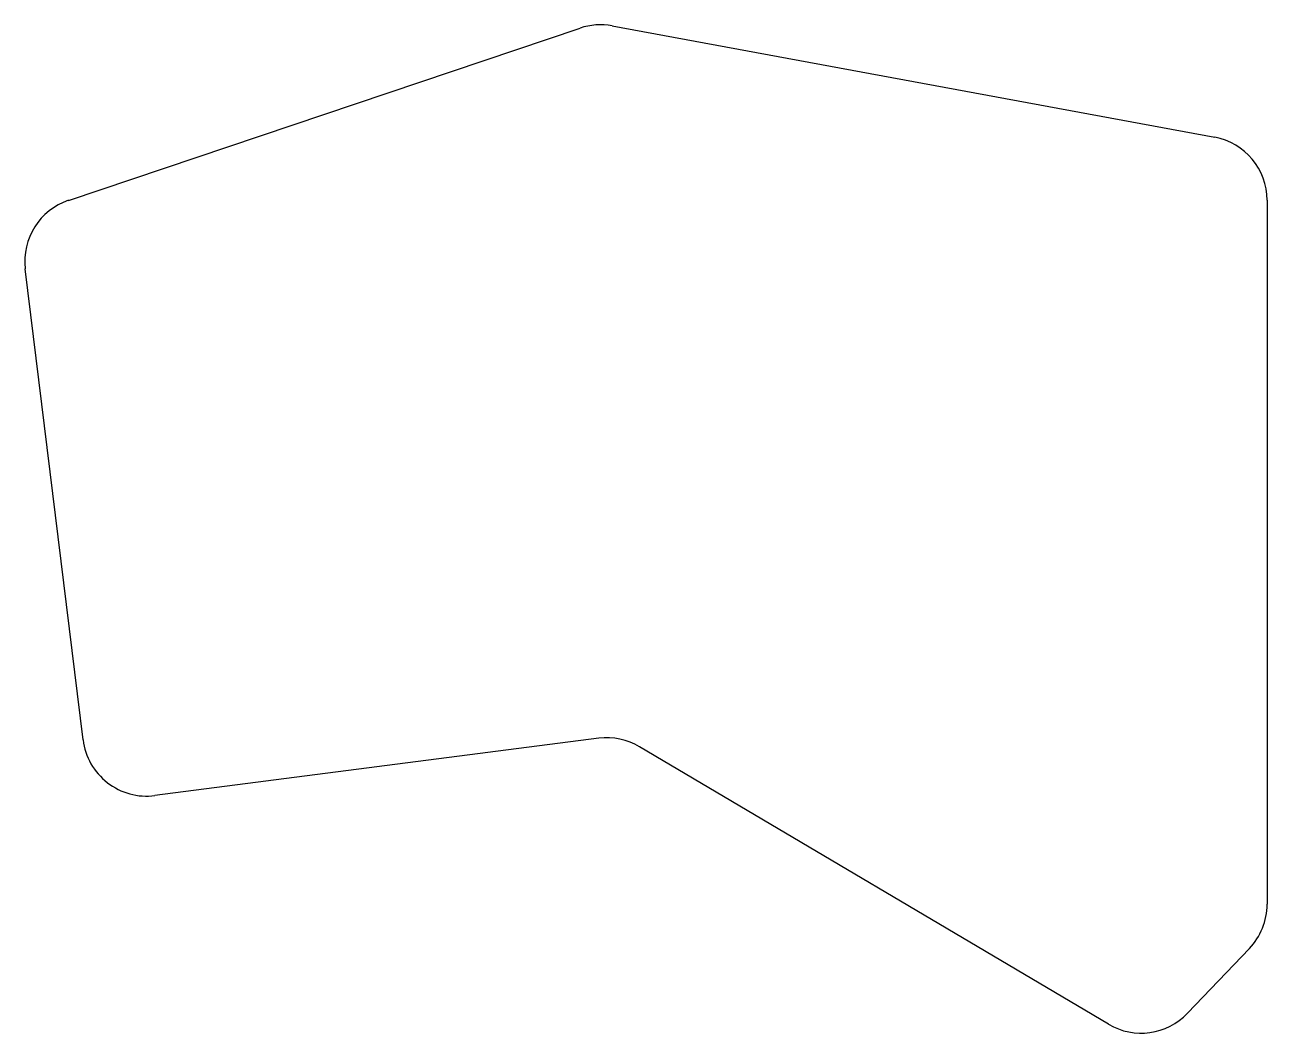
# Model space of a CAD drawing. Header units: millimetres. Extents: x 122 to 277, y -205 to -80.
import ezdxf

# ---------------------------------------------------------------- set-up
doc = ezdxf.new("R2010")
doc.units = ezdxf.units.MM

msp = doc.modelspace()

# ---------------------------------------------------------------- linework, layer by layer
for p, q in [((127.71, -101.48), (191.61, -79.99)), ((195.61, -79.71), (270.88, -93.6)), ((277.42, -101.47), (277.42, -189.35)), ((129.54, -168.82), (122.32, -110.04)), ((193.95, -168.63), (138.5, -175.78)), ((257.62, -204.32), (199.04, -169.68)), ((275.21, -194.88), (267.48, -202.96))]:
    msp.add_line(p, q)
for centre, start, end in [((194.16, -87.57), 79.5429, 108.5896), ((269.42, -101.47), 0, 79.5429), ((130.26, -109.06), 108.5896, 187), ((137.48, -167.85), 187, 277.3512), ((194.97, -176.56), 59.4008, 97.3512), ((269.42, -189.35), 316.28, 0), ((261.69, -197.43), 239.4008, 316.28)]:
    msp.add_arc(centre, 8, start, end)

doc.saveas('drawing.dxf')
